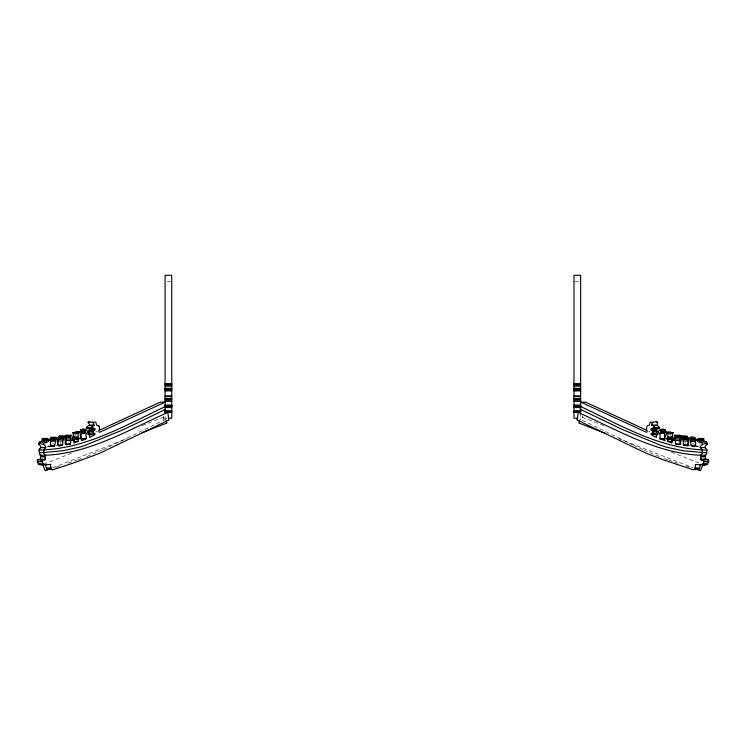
<?xml version="1.0" encoding="UTF-8"?>
<svg xmlns="http://www.w3.org/2000/svg" width="746" height="746" viewBox="0 0 746 746"><rect width="100%" height="100%" fill="white"/><g stroke="black" fill="none" stroke-linecap="round" stroke-linejoin="round"><path stroke-width="0.56" stroke-dasharray="3.73 2.8" d="M45.776 444.635L45.944 443.917M685.117 442.191L685.108 443.898M579.176 421.975L581.199 416.8L605.705 426.395M693.248 442.965L692.866 443.842M670.691 435.673L671.111 434.657L669.227 434.657M164.083 420.063A132.835 93.931 90 0 0 163.551 415.848A132.835 93.931 -90 0 1 164.083 420.063L113.42 444.728M103.265 449.54L112.422 445.213M95.674 431.925L97.381 431.151M102.239 450.015L86.676 456.608M43.669 464.152L74.386 452.113M142.15 425.565L164.53 416.8L166.153 420.94M52.705 467.77L127.081 438.629M78.517 459.592L81.575 458.473M68.194 463.201L77.5 459.965M55.736 467.332L59.652 466.054M57.06 445.418L55.819 445.651M49.656 446.08L47.856 446.145M167.309 281.475L170.648 281.475M575.091 281.475L579.53 281.475M167.309 418.198L165.09 418.198L165.09 412.958M76.773 434.657L74.889 434.657L75.309 435.673M47.688 446.22L49.618 446.229M696.382 446.229L698.312 446.22M47.753 446.341L49.637 446.341M696.363 446.341L698.247 446.341M698.144 446.145L696.344 446.08M690.181 445.651L688.94 445.418M686.348 466.054L690.264 467.332M668.5 459.965L677.806 463.201M664.425 458.473L667.483 459.592M671.344 452.113L702.07 464.152M618.658 438.629L693.025 467.77M659.324 456.608L643.761 450.015M648.619 431.151L650.325 431.925M633.578 445.213L642.735 449.54M632.58 444.728L581.917 420.063A132.835 93.931 90 0 1 582.449 415.848M53.134 443.842L52.752 442.965M60.892 443.898L60.883 442.191M700.056 443.917L700.224 444.635M580.64 412.958L580.64 418.198"/><path stroke-width="1.12" d="M48.415 441.576C48.322 438.667 46.429 437.585 46.858 441.362A7.46 5.269 -90 0 1 46.877 442.406L44.891 441.763L39.846 441.828C36.078 444.243 43.408 446.481 40.153 448.588A6.127 4.327 90 0 0 39.65 448.989L38.969 450.062L39.426 452.58A1.417 1.007 -90 0 0 39.314 453.689L40.153 454.957A2.742 1.94 90 0 0 40.648 455.172L45.497 455.274L45.347 456.636L40.489 456.683L40.564 459.937M75.15 433.146L75.327 432.242L74.068 433.053M91.525 428.353L94.854 428.875A21.69 15.34 -90 0 0 94.854 429.836L93.893 430.423C90.201 432.568 96.467 433.118 94.257 435.002A60.519 42.792 90 0 1 92.262 436.149L89.613 437.398L89.641 434.116L88.382 434.321L87.468 431.272A3.049 2.154 -90 0 0 86.685 430.395C84.484 428.325 80.176 428.568 80.242 431.589C81.482 433.501 88.588 430.433 85.818 435.216A1.557 1.1 -90 0 0 85.921 435.85C88.933 439.254 78.973 442.136 81.706 439.189C78.815 436.093 82.564 429.64 75.327 432.242M57.88 444.998L58.02 441.007L58.897 439.105M48.415 441.408L49.311 440.028L50.476 439.944L50.579 446.341L54.374 446.08L55.782 440.951L50.663 441.371L50.28 438.89L51.25 437.333L55.959 437.333L56.771 438.984A2.965 2.098 90 0 1 56.901 439.553C58.365 442.676 56.491 447.731 61.386 445.493C64.24 445.278 61.517 441.231 63.429 439.804C64.492 437.277 57.563 441.501 58.029 438.424C58.011 436.326 63.596 437.706 64.548 436.056C64.398 438.779 65.685 441.1 65.266 443.357L66.17 444.793L70.497 444.01L71.084 438.172L70.432 439.049L70.031 436.68L70.935 435.263L71.952 435.813L73.136 440.672L74.031 440.056L74.162 440.821A14.146 10.006 90 0 1 74.087 442.462L74.022 443.021L78.498 441.39A1.912 1.352 -90 0 1 78.162 440.457C77.575 438.359 80.167 439.73 78.442 437.324C78.321 433.678 76.707 432.848 80.036 432.242M665.199 438.928L659.986 438.797L660.079 435.85A1.557 1.1 -90 0 0 660.182 435.216C657.403 430.433 664.518 433.501 665.758 431.589C665.665 428.652 661.581 428.363 659.315 430.395A3.049 2.154 -90 0 0 658.532 431.272L657.618 434.321L656.34 434.191L656.387 437.398L653.738 436.149A60.519 42.792 90 0 1 651.743 435.002C649.691 433.044 655.706 432.596 652.107 430.423L651.146 429.836A21.69 15.34 -90 0 0 651.146 428.875L654.475 428.353M664.714 438.741L664.789 435.85A1.557 1.1 -90 0 0 664.891 435.216L664.322 433.062L665.488 432.26M697.585 441.576C697.678 438.667 699.571 437.585 699.142 441.362A7.46 5.269 -90 0 0 699.123 442.406L701.109 441.763L706.154 441.828C709.922 444.243 702.592 446.481 705.847 448.588A6.127 4.327 -90 0 1 706.35 448.989L707.031 450.062L706.574 452.58A1.417 1.007 -90 0 1 706.686 453.689L705.847 454.957A2.742 1.94 -90 0 1 705.352 455.172L700.503 455.274L700.653 456.636L705.511 456.683L705.436 459.937M698.359 438.471L703.515 438.489L703.851 441.362A7.46 5.269 -90 0 0 703.823 441.977M46.411 468.18L45.758 466.642L45.982 464.441M78.498 441.39L73.789 441.39A1.912 1.352 -90 0 1 73.453 440.457L73.285 439.114L78.451 439.459M93.409 428.353L86.499 428.726C86.228 425.173 91.889 424.343 94.341 425.341L92.774 422.208L88.065 422.208L89.455 424.204L89.352 425.574M91.208 428.726L91.45 427.141L94.341 425.341M85.221 432.26L85.417 429.463M667.502 441.39L672.211 441.39A1.912 1.352 -90 0 0 672.547 440.457C674.16 437.911 667.027 437.715 667.838 440.457A1.912 1.352 -90 0 1 667.502 441.39L671.978 443.021L671.913 442.462A14.146 10.006 -90 0 1 671.848 440.821L671.969 440.056L672.594 440.905L673.246 439.916L674.617 435.263L675.969 436.764L675.568 439.049L674.916 438.172L675.503 444.01L679.83 444.793L680.734 443.357L680.315 442.462L681.201 440.485L681.452 436.056L686.646 435.897L688.185 438.079L687.812 439.506L687.448 438.965M679.811 439.226L680.119 443.637L680.856 444.159M45.282 456.636L45.049 458.436A3.096 2.191 -90 0 0 45.292 459.116C45.198 462.744 36.535 456.179 37.421 461.718C37.86 465.355 41.683 465.336 44.667 464.432M38.736 444.234C40.471 442.07 48.453 446.108 44.863 448.588A6.127 4.327 -90 0 0 44.368 448.989L43.837 451.517A10.397 7.357 -90 0 0 44.089 452.421L44.033 452.934A1.417 0.998 -90 0 0 44.033 453.689L44.863 454.957A2.742 1.94 90 0 0 45.366 455.172L45.487 455.191M62.953 439.525L63.009 437.492M577.385 418.553A132.835 93.931 -90 0 0 577.208 420.063L646.456 453.363L663.791 459.965L692.782 469.654L694.246 469.766L695.458 467.052L695.309 464.441L700.848 464.898L702.62 464.366L703.972 461.522L703.711 459.937L703.105 459.648L701.977 460.608L700.764 460.049L700.708 459.116A3.096 2.191 -90 0 0 700.951 458.436L700.802 456.683M701.333 464.432C707.273 468.889 713.297 456.599 703.357 459.583M38.615 464.301L45.152 464.898L50.719 464.329L50.541 467.052L52.201 469.971L72.903 463.201L99.544 453.363L168.792 420.063A132.835 93.931 90 0 0 167.775 412.463C129.198 429.575 89.762 453.381 45.748 455.228M699.002 469.654L697.501 469.654M652.647 428.4C655.296 428.568 655.753 427.934 652.591 425.481C648.143 423.355 660.76 418.18 656.648 425.574M43.52 444.206L44.564 441.828M80.801 438.928L81.435 438.499L81.211 435.85A1.557 1.1 -90 0 1 81.109 435.216L81.678 433.062L80.512 432.26M74.441 438.984L73.873 437.184L78.582 437.184M690.041 437.333C692.642 435.701 697.379 438.163 695.113 440.951C696.494 444.793 695.216 448.542 691.188 445.287C689.817 443.674 692.111 434.937 689.229 438.984A2.965 2.098 -90 0 0 689.099 439.553L688.642 442.732L687.588 443.963L688.036 445.94L683.308 444.933L683.336 441.418L682.469 438.797L683.047 439.525L687.812 439.506M71.457 435.272L66.17 435.282L65.34 436.587L65.713 439.049L70.525 438.956M683.103 439.506L683.467 438.079L681.863 435.888M657.012 435.338A59.167 41.841 -90 0 1 656.032 434.731C655.893 432.176 662.401 430.974 652.545 431.589M674.543 435.272L679.83 435.282L680.66 436.587L680.287 439.049L675.475 438.956M42.177 441.977A7.46 5.269 -90 0 0 42.149 441.362L42.485 438.489L47.641 438.471M660.583 429.463L660.835 432.176M697.585 441.408L695.962 439.72L695.337 441.371L690.563 441.39M659.986 438.797L665.106 440.709L664.294 439.189L665.208 435.804L666.402 434.657L665.964 432.242L667.288 433.212L668.397 432.773L666.933 439.226L672.789 439.142M667.465 437.24L672.127 437.184L671.559 438.984M656.443 428.586L657.263 428.586M705.231 455.191L705.511 456.683M700.513 455.191L700.634 455.172A2.742 1.94 -90 0 0 701.137 454.957L701.967 453.689A1.417 0.998 -90 0 0 701.967 452.934L701.911 452.421A10.397 7.357 90 0 0 702.163 451.517L701.632 448.989A6.127 4.327 -90 0 0 701.137 448.588C697.547 446.117 705.492 442.117 707.264 444.234M65.144 444.159L65.881 443.637L66.189 439.226M657.217 428.885L651.146 428.875M672.127 437.184L673.041 432.587L668.174 432.559M63.391 436.708L58.654 436.811L58.374 437.398M94.854 429.836L90.135 429.836L89.175 430.423C85.445 433.174 92.411 434.648 94.947 433.51M58.654 436.811L59.54 436.121M55.437 441.39L54.831 439.403L55.959 437.333M51.12 441.39L50.346 442.975M73.873 437.184L72.959 432.587L77.826 432.559M679.214 435.375L679.83 435.282M579.586 420.94L578.775 423.01L605.715 433.566M700.018 464.441L700.242 466.642L699.589 468.087M703.002 464.525L700.569 470.726L697.342 469.458M654.792 428.726L659.501 428.726C659.772 425.173 654.111 424.343 651.659 425.341M39.398 452.635L44.135 452.58M694.284 438.303L694.75 437.333M703.068 438.471L698.042 438.881M58.552 438.965L58.188 439.506M42.643 459.583L42.028 461.522L43.38 464.366M66.058 437.921L65.713 439.049M660.9 431.897L665.609 431.897M46.839 442.592L44.984 442.546M580.351 403.166L580.985 402.187L585.694 402.187L646.717 430.283M656.359 434.116L658.28 434.051M89.557 428.586L88.737 428.586M42.186 440.494L46.942 440.438M703.87 461.718L708.635 461.662M73.695 439.515L74.143 438.788L78.862 438.788M664.63 430.041L665.292 429.463M668.006 439.114L667.595 439.515L667.138 438.788M40.489 456.683L40.769 455.191M656.172 428.633L655.93 428.801A21.69 15.34 90 0 1 655.865 429.836L657.254 431.589M95.05 434.498L89.968 434.731A59.167 41.841 90 0 1 88.988 435.338M665.889 432.288L670.673 432.242L671.932 433.053M707.553 459.806L708.066 459.583M705.175 442.033L706.154 441.828M672.883 432.559L667.138 432.904M165.584 406.43C126.736 424.633 87.73 447.796 43.837 449.829M165.108 409.619L123.426 429.593L85.781 445.129A285.979 202.213 90 0 1 79.104 447.283L62.515 450.798L44.48 452.412M699.589 467.91L694.871 468.012M99.283 430.283L158.506 402.933L160.306 402.187L165.015 402.187L99.535 432.307C97.614 431.029 100.906 428.297 99.069 426.488A2.965 2.098 -90 0 0 98.407 425.668L96.663 425.117L95.74 422.152L92.774 422.208M41.151 447.6L45.907 447.581M48.397 469.458L45.161 470.726L42.727 464.525M142.169 432.717L166.964 423.01L166.153 420.94M88.065 422.208L89.679 421.835M48.499 469.654L46.998 469.654M690.843 438.816L695.72 438.89M39.846 441.828L40.825 442.033M165.09 383.845L171.757 383.845M573.982 383.845L580.64 383.845M165.09 384.162L171.757 384.162M573.982 384.162L580.64 384.162M165.09 384.955L171.757 384.955M573.982 384.955L580.64 384.955M165.09 386.13L171.757 386.13M573.982 386.13L580.64 386.13M165.09 388.34L171.757 388.34M573.982 388.34L580.64 388.34M165.09 388.936L171.757 388.936M573.982 388.936L580.64 388.936M165.09 389.151L171.757 389.151M573.982 389.151L580.64 389.151M165.09 389.785L171.757 389.785M573.982 389.785L580.64 389.785M165.09 390.913L171.757 390.913M573.982 390.913L580.64 390.913M165.09 395.818L171.757 395.818M573.982 395.818L580.64 395.818M165.09 396.62L171.757 396.62M573.982 396.62L580.64 396.62M165.09 398.728L171.757 398.83M573.982 398.728L580.64 398.83M165.09 399.231L171.757 399.231M573.982 399.231L580.64 399.231M165.09 400.117L171.757 400.117M573.982 400.117L580.64 400.117M165.09 401.385L171.757 401.385M573.982 401.385L580.64 401.385M165.09 405.255L171.757 405.255M573.982 405.255L580.64 405.255M165.09 405.395L171.757 405.395M573.982 405.395L580.64 405.395M165.09 405.637L171.757 405.637M573.982 405.637L580.64 405.637M165.09 406.337L171.757 406.337M573.982 406.337L580.64 406.337M165.09 406.617L171.757 406.542M573.982 406.617L580.64 406.542M165.09 407.568L171.757 407.568M573.982 407.568L580.64 407.568M165.09 411.018L171.757 411.018M573.982 411.018L580.64 411.018M165.09 411.242L171.757 411.242M573.982 411.242L580.64 411.242M165.09 411.624L171.757 411.624M573.982 411.624L580.64 411.624M165.09 412.435L171.757 412.379M573.982 412.379L580.64 412.435M168.419 418.198L171.757 418.198L171.757 275.274L165.09 275.283L165.09 412.669M577.311 418.198L573.982 418.198L573.982 275.274L580.64 275.274L580.64 412.771M90.238 425.64L93.063 425.64M652.937 425.64L655.762 425.64M86.359 427.775L91.077 427.775M654.923 427.775L659.641 427.775M91.059 427.999L92.942 427.999M653.058 427.999L654.941 427.999M91.217 428.129L93.101 428.129M652.899 428.129L654.783 428.129M86.349 428.344L91.059 428.344M654.941 428.344L659.65 428.344M91.329 428.493L93.315 428.484M652.685 428.484L654.671 428.493M88.783 428.885L94.854 428.875M80.615 429.565L85.361 429.491M660.667 429.565L665.385 429.565M651.146 429.836L655.865 429.836M89.175 430.423L93.893 430.423M652.107 430.423L656.825 430.423M80.792 430.908L85.501 430.908M660.499 430.908L665.208 430.908M80.727 431.113L85.501 431.039M660.499 431.039L665.273 431.113M80.242 431.589L84.969 431.505M88.746 431.589L93.455 431.589M661.031 431.505L665.758 431.589M80.391 431.897L85.1 431.897M87.655 431.906L92.476 431.803M653.524 431.803L658.345 431.906M665.964 432.242L670.673 432.242M75.402 432.288L80.111 432.288M72.959 432.587L77.668 432.587M668.332 432.587L673.041 432.587M72.894 432.773L77.603 432.773M668.397 432.773L673.106 432.773M78.862 432.904L73.117 432.559M81.687 433.407L86.396 433.407M651.053 433.51L655.771 433.51M659.604 433.407L664.313 433.407M87.72 434.051L89.641 434.116M651.044 434.564L655.669 434.498M65.751 435.785L70.46 435.785M675.568 435.869L680.277 435.869M59.354 435.897L64.137 435.888M65.452 436.233L70.422 436.242M675.578 436.242L680.548 436.233M58.72 436.596L63.671 436.485M682.329 436.485L687.28 436.596M682.637 436.811L687.346 436.811M58.412 436.96L63.121 436.96M682.879 436.96L687.588 436.96M73.612 437.38L78.321 437.38M667.679 437.38L672.388 437.38M65.517 437.454L70.236 437.454M73.565 437.454L78.274 437.454M667.726 437.454L672.435 437.454M675.764 437.454L680.483 437.454M682.916 437.398L687.625 437.398M57.815 438.079L62.533 438.079M683.467 438.079L688.185 438.079M50.728 438.275L55.698 438.182M57.815 438.191L62.524 438.191M683.476 438.191L688.185 438.191M690.302 438.182L695.272 438.275M57.936 438.387L62.925 438.415M74.432 438.471L79.151 438.471M666.849 438.471L671.568 438.471M683.075 438.415L688.064 438.387M42.932 438.471L47.828 438.62M81.435 438.499L86.154 438.499M659.846 438.499L664.565 438.499M698.172 438.62L702.881 438.62M42.149 438.797L46.858 438.797M81.286 438.741L86.014 438.797M699.142 438.797L703.851 438.797M47.958 438.881L43.119 438.62M50.28 438.89L55.157 438.816M74.143 438.788L78.899 438.834M667.101 438.834L671.81 438.834M42.084 439.002L46.793 439.002M699.207 439.002L703.916 439.002M73.211 439.142L77.994 439.114M50.113 439.403L54.831 439.403M73.211 439.31L77.92 439.31M668.08 439.31L672.789 439.31M691.169 439.403L695.887 439.403M667.549 439.459L672.37 439.506M50.131 439.59L54.84 439.59M691.16 439.59L695.869 439.59M47.464 439.776L50.29 439.776M695.71 439.776L698.536 439.776M50.355 439.991L55.064 439.991M690.936 439.991L695.645 439.991M72.148 440.056L74.031 440.056M671.969 440.056L673.852 440.056M42.242 440.308L46.951 440.308M71.952 440.196L74.134 440.317M671.866 440.317L674.048 440.196M699.049 440.308L703.758 440.308M699.058 440.438L703.814 440.494M65.685 440.541L70.404 440.541M675.596 440.541L680.315 440.541M58.02 441.007L62.729 441.007M683.271 441.007L687.98 441.007L688.12 444.998M699.123 442.546L701.016 442.546M65.788 444.01L70.497 444.01M675.503 444.01L680.212 444.01M57.983 444.933L62.692 444.933M683.308 444.933L688.017 444.933M50.103 445.287L54.812 445.287M691.188 445.287L695.897 445.287M50.597 446.08L54.374 446.08M691.626 446.08L695.403 446.08M700.093 447.581L704.849 447.6M38.969 450.062L43.678 450.062M702.322 450.062L707.031 450.062M701.865 452.58L706.602 452.635M40.629 456.636L45.385 456.608M700.615 456.608L705.371 456.636M40.601 459.228L45.31 459.228M700.69 459.228L705.399 459.228M37.72 459.676L42.438 459.676M703.562 459.676L708.28 459.676M37.319 461.522L42.028 461.522M703.972 461.522L708.681 461.522M37.365 461.662L42.074 461.662M38.559 463.891L43.268 463.891M702.732 463.891L707.441 463.891M702.62 464.366L707.385 464.301M46.411 467.91L51.138 467.956M51.39 468.684L46.653 468.926L51.716 469.346M694.61 468.684C702.256 467.928 699.711 470.12 694.293 469.411M701.52 452.412L683.485 450.798L666.896 447.283A285.979 202.213 -90 0 1 660.219 445.129L622.574 429.593L579.903 409.088M702.163 449.829C658.27 447.796 619.264 424.633 580.416 406.43M700.252 455.228C656.238 453.381 616.802 429.575 578.225 412.463A132.835 93.931 90 0 0 577.208 420.063M80.708 429.463L81.37 430.041M656.321 421.835L657.935 422.208M37.934 459.583L38.447 459.806M702.48 444.206L701.436 441.828M653.226 422.208L650.26 422.152L649.337 425.117L647.593 425.668A2.965 2.098 -90 0 0 646.931 426.488L646.446 428.745L647.202 431.598L646.465 432.307L580.985 402.187M66.226 435.263L66.786 435.375M89.828 428.633L90.145 428.875A21.69 15.34 -90 0 0 90.135 429.836M680.287 439.049L679.942 437.921M51.25 437.333L51.716 438.303M687.98 441.007L687.103 439.105M670.598 432.354L670.85 433.146M695.654 442.975L694.88 441.39M90.229 433.51L90.331 434.498M98.407 425.668A2.965 2.098 90 0 1 99.069 426.488M56.771 438.984A2.965 2.098 -90 0 1 56.901 439.553M39.65 448.989A6.127 4.327 -90 0 1 40.153 448.588M40.648 455.172A2.742 1.94 -90 0 1 40.153 454.957M171.757 405.983L165.09 405.983L171.757 406.029M580.64 405.983L573.982 405.983L580.64 406.029"/></g></svg>
